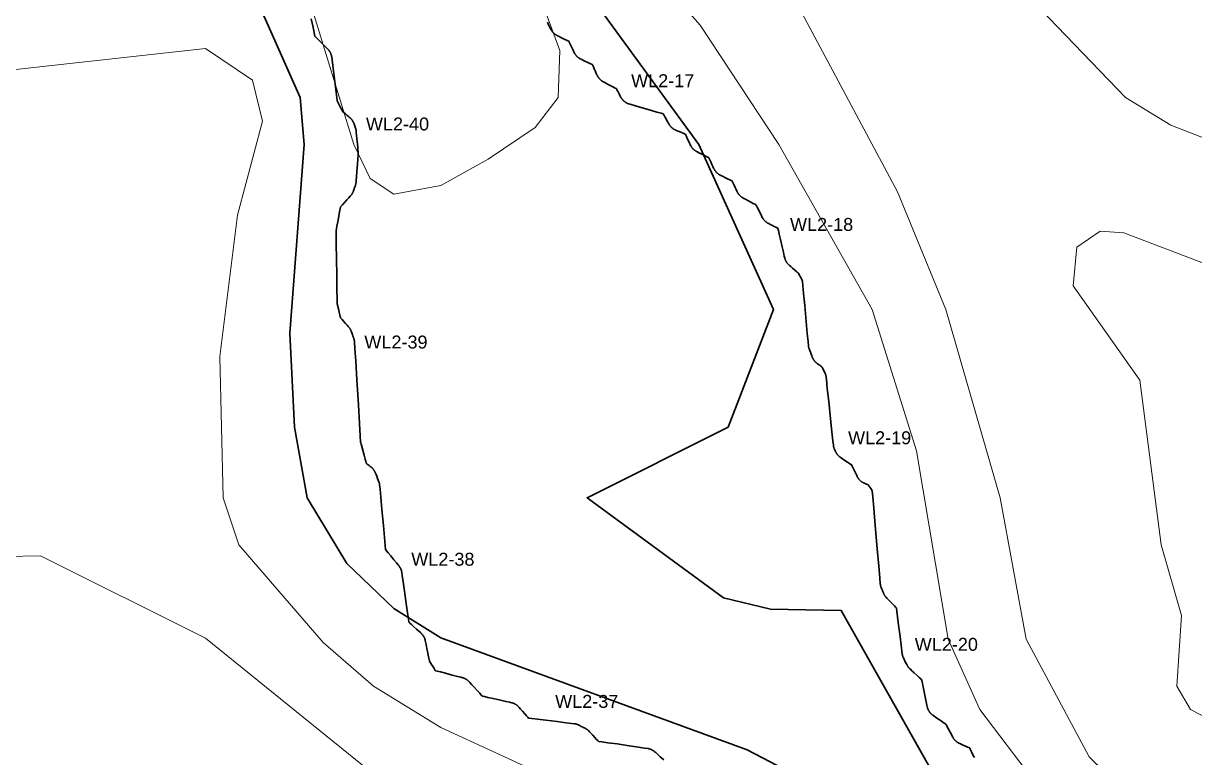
# Model space of a CAD drawing. Extents: x 6810325 to 6812275, y 1878569 to 1880689.
# Drawn here: x 6811238.9 to 6811402.1, y 1879009.9 to 1879112.2 of the extents above; entities that cross this region are included whole.
import ezdxf
from ezdxf.enums import TextEntityAlignment as Align

# ---------------------------------------------------------------- set-up
doc = ezdxf.new("R2010")
doc.units = 21
doc.header["$LTSCALE"] = 10
doc.header["$MEASUREMENT"] = 0
for name, color, linetype, lineweight in [('TOPO-CONTOUR-MAJOR', 34, 'CONTINUOUS', 30), ('TOPO-CONTOUR-MINOR', 36, 'CONTINUOUS', 13), ('WETL-FLAG', 2, 'CONTINUOUS', 13), ('WETL-FLAG-ID', 8, 'CONTINUOUS', 13), ('WETL-WETLAND-SWALE', 82, 'CONTINUOUS', 35)]:
    doc.layers.add(name, color=color, linetype=linetype, lineweight=lineweight)
doc.styles.add('LABEL', font='arial.ttf')

msp = doc.modelspace()

# ---------------------------------------------------------------- linework, layer by layer
at = {"layer": 'TOPO-CONTOUR-MAJOR', "elevation": 195}
msp.add_lwpolyline([(6811267.57, 1879124.19), (6811277.46, 1879101.89), (6811278.03, 1879095.33), (6811276.02, 1879069.08), (6811276.7, 1879055.96), (6811278.47, 1879046.12), (6811283.97, 1879036.96), (6811290.53, 1879030.67), (6811297.1, 1879026.59), (6811339.75, 1879010.99), (6811366.7, 1878996.9), (6811369.27, 1878995.99), (6811371.75, 1878996.9), (6811352.87, 1879030.4), (6811343.03, 1879030.57), (6811336.47, 1879032.16), (6811317.45, 1879046.12), (6811337.11, 1879055.96), (6811343.41, 1879072.36), (6811333.03, 1879095.33), (6811316.31, 1879118.3)], dxfattribs=at)
at = {"layer": 'TOPO-CONTOUR-MINOR'}
for points, elevation in [([(6811139.62, 1879155.12), (6811159.3, 1879159.3), (6811182.27, 1879157.7), (6811201.95, 1879149.27), (6811231.48, 1879139.4), (6811264.29, 1879134.54), (6811270.85, 1879132.27), (6811275.92, 1879124.86), (6811284.97, 1879095.33), (6811287.25, 1879090.59), (6811290.53, 1879088.45), (6811297.1, 1879089.63), (6811303.66, 1879093.29), (6811310.22, 1879097.7), (6811313.44, 1879101.89), (6811313.68, 1879108.45), (6811306.41, 1879128.14), (6811298.94, 1879134.7), (6811280.69, 1879142.95), (6811239.65, 1879170.79), (6811211.79, 1879185.78), (6811169.14, 1879197.74), (6811123.21, 1879208.1)], 194), ([(6811407.49, 1878990.34), (6811387.43, 1879010.03), (6811378.63, 1879026.43), (6811375.03, 1879046.12), (6811367.45, 1879072.36), (6811360.73, 1879088.77), (6811346.69, 1879115.01), (6811344.68, 1879121.58), (6811346.31, 1879127.28), (6811352.05, 1879131.42), (6811359.43, 1879134.13), (6811365.99, 1879133.16), (6811375.84, 1879119.21), (6811392.49, 1879101.89), (6811398.8, 1879098.04), (6811411.93, 1879092.93)], 197), ([(6811426.14, 1878960.82), (6811398.8, 1878986.44), (6811379.64, 1879006.75), (6811372.18, 1879016.59), (6811367.77, 1879026.43), (6811363.34, 1879052.68), (6811357.16, 1879072.36), (6811344.18, 1879095.33), (6811333.19, 1879111.98), (6811324.77, 1879121.58)], 196), ([(6811231.48, 1879105.11), (6811264.29, 1879108.75), (6811270.85, 1879104.34), (6811272.25, 1879098.61), (6811268.73, 1879085.49), (6811266.28, 1879065.8), (6811266.76, 1879046.12), (6811268.93, 1879039.56), (6811280.69, 1879025.96), (6811287.69, 1879019.87), (6811297.1, 1879014.11), (6811320.06, 1879003.53), (6811343.03, 1878994.72), (6811356.03, 1878987.06), (6811367.47, 1878977.22), (6811379.12, 1878959.74), (6811382.4, 1878957.04), (6811398.8, 1878952.12), (6811421.77, 1878941.01)], 196), ([(6811411.93, 1879011.23), (6811401.53, 1879016.59), (6811399.61, 1879019.87), (6811400.27, 1879029.71), (6811397.43, 1879039.56), (6811394.46, 1879062.52), (6811385.18, 1879075.64), (6811385.68, 1879081.05), (6811388.96, 1879083.27), (6811392.24, 1879083.04), (6811415.21, 1879074.29)], 198), ([(6811231.48, 1879037.84), (6811241.32, 1879038.04), (6811264.29, 1879026.56), (6811290.53, 1879005.32), (6811336.47, 1878986.73), (6811349.59, 1878979.26), (6811361.93, 1878967.38), (6811364.73, 1878960.82), (6811367.3, 1878947.69), (6811369.27, 1878942.91), (6811371.46, 1878941.13), (6811375.84, 1878940.52), (6811388.96, 1878942.86), (6811395.52, 1878940.87), (6811415.21, 1878926.29)], 197)]:
    msp.add_lwpolyline(points, dxfattribs=dict(at, elevation=elevation))
at = {"layer": 'WETL-FLAG'}
for p in [(6811322.39, 1879101.6), (6811285.44, 1879095.57), (6811344.53, 1879081.57), (6811285.22, 1879065.18), (6811352.62, 1879051.84), (6811291.76, 1879034.91), (6811361.91, 1879023.05), (6811311.81, 1879015.1)]:
    msp.add_point(p, dxfattribs=at)
at = {"layer": 'WETL-WETLAND-SWALE'}
for points in [[(6811328.13, 1879009.58), (6811327.65, 1879010.02), (6811327.28, 1879010.36), (6811327.02, 1879010.6), (6811326.87, 1879010.73), (6811326.83, 1879010.77), (6811326.79, 1879010.8), (6811326.75, 1879010.83), (6811326.71, 1879010.86), (6811326.67, 1879010.88), (6811326.62, 1879010.91), (6811326.58, 1879010.94), (6811326.54, 1879010.96), (6811326.49, 1879010.98), (6811326.45, 1879011.01), (6811326.41, 1879011.03), (6811326.36, 1879011.05), (6811326.31, 1879011.07), (6811326.27, 1879011.08), (6811326.22, 1879011.1), (6811326.17, 1879011.12), (6811326.13, 1879011.13), (6811326.08, 1879011.14), (6811326.03, 1879011.16), (6811325.98, 1879011.17), (6811325.93, 1879011.18), (6811325.47, 1879011.24), (6811324.6, 1879011.37), (6811323.32, 1879011.55), (6811321.64, 1879011.8), (6811320.37, 1879011.98), (6811319.52, 1879012.1), (6811319.08, 1879012.16), (6811319.07, 1879012.16), (6811319.06, 1879012.17), (6811319.05, 1879012.17), (6811319.04, 1879012.18), (6811319.03, 1879012.19), (6811318.95, 1879012.28), (6811318.78, 1879012.45), (6811318.54, 1879012.71), (6811318.22, 1879013.06), (6811317.98, 1879013.32), (6811317.8, 1879013.51), (6811317.7, 1879013.62), (6811317.67, 1879013.65), (6811317.63, 1879013.68), (6811317.6, 1879013.7), (6811317.57, 1879013.73), (6811317.54, 1879013.76), (6811317.5, 1879013.79), (6811317.47, 1879013.81), (6811317.43, 1879013.84), (6811317.4, 1879013.86), (6811317.36, 1879013.89), (6811317.32, 1879013.91), (6811317.29, 1879013.93), (6811317.25, 1879013.95), (6811317.17, 1879014), (6811317.04, 1879014.06), (6811316.87, 1879014.15), (6811316.65, 1879014.26), (6811316.48, 1879014.35), (6811316.35, 1879014.41), (6811316.27, 1879014.45), (6811316.23, 1879014.47), (6811316.19, 1879014.49), (6811316.15, 1879014.51), (6811316.11, 1879014.52), (6811316.06, 1879014.54), (6811316.02, 1879014.55), (6811315.98, 1879014.56), (6811315.94, 1879014.58), (6811315.9, 1879014.59), (6811315.85, 1879014.6), (6811315.81, 1879014.61), (6811315.77, 1879014.61), (6811315.72, 1879014.62), (6811315.3, 1879014.67), (6811314.49, 1879014.77), (6811313.29, 1879014.92), (6811311.72, 1879015.11), (6811310.53, 1879015.25), (6811309.74, 1879015.35), (6811309.33, 1879015.4), (6811309.32, 1879015.4), (6811309.31, 1879015.4), (6811309.3, 1879015.41), (6811309.29, 1879015.41), (6811309.28, 1879015.42), (6811309.19, 1879015.53), (6811309.02, 1879015.72), (6811308.77, 1879016), (6811308.44, 1879016.38), (6811308.18, 1879016.67), (6811308, 1879016.88), (6811307.89, 1879017), (6811307.85, 1879017.04), (6811307.82, 1879017.08), (6811307.78, 1879017.11), (6811307.74, 1879017.15), (6811307.7, 1879017.18), (6811307.66, 1879017.21), (6811307.61, 1879017.24), (6811307.57, 1879017.28), (6811307.53, 1879017.3), (6811307.48, 1879017.33), (6811307.44, 1879017.36), (6811307.39, 1879017.39), (6811307.34, 1879017.41), (6811307.3, 1879017.43), (6811307.25, 1879017.45), (6811307.2, 1879017.48), (6811307.15, 1879017.49), (6811307.1, 1879017.51), (6811307.05, 1879017.53), (6811307, 1879017.55), (6811306.95, 1879017.56), (6811306.66, 1879017.62), (6811306.14, 1879017.74), (6811305.39, 1879017.91), (6811304.39, 1879018.13), (6811303.65, 1879018.29), (6811303.14, 1879018.41), (6811302.89, 1879018.46), (6811302.87, 1879018.47), (6811302.86, 1879018.47), (6811302.85, 1879018.48), (6811302.84, 1879018.48), (6811302.83, 1879018.49), (6811302.72, 1879018.62), (6811302.49, 1879018.87), (6811302.15, 1879019.24), (6811301.71, 1879019.73), (6811301.37, 1879020.1), (6811301.13, 1879020.37), (6811300.99, 1879020.51), (6811300.96, 1879020.55), (6811300.92, 1879020.58), (6811300.89, 1879020.61), (6811300.85, 1879020.65), (6811300.81, 1879020.68), (6811300.78, 1879020.71), (6811300.74, 1879020.74), (6811300.7, 1879020.76), (6811300.66, 1879020.79), (6811300.62, 1879020.82), (6811300.58, 1879020.84), (6811300.53, 1879020.86), (6811300.49, 1879020.89), (6811300.45, 1879020.91), (6811300.4, 1879020.93), (6811300.36, 1879020.95), (6811300.32, 1879020.97), (6811300.27, 1879020.99), (6811300.23, 1879021), (6811300.18, 1879021.02), (6811300.13, 1879021.03), (6811299.87, 1879021.1), (6811299.38, 1879021.23), (6811298.67, 1879021.41), (6811297.74, 1879021.65), (6811297.05, 1879021.84), (6811296.58, 1879021.96), (6811296.34, 1879022.02), (6811296.32, 1879022.02), (6811296.31, 1879022.03), (6811296.31, 1879022.04), (6811296.3, 1879022.04), (6811296.29, 1879022.05), (6811296.24, 1879022.14), (6811296.14, 1879022.3), (6811295.99, 1879022.55), (6811295.79, 1879022.86), (6811295.65, 1879023.1), (6811295.55, 1879023.27), (6811295.49, 1879023.36), (6811295.49, 1879023.37), (6811295.49, 1879023.37), (6811295.48, 1879023.39), (6811295.48, 1879023.4), (6811295.48, 1879023.41), (6811295.44, 1879023.59), (6811295.37, 1879023.93), (6811295.27, 1879024.45), (6811295.13, 1879025.13), (6811295.03, 1879025.66), (6811294.95, 1879026.03), (6811294.91, 1879026.24), (6811294.89, 1879026.29), (6811294.88, 1879026.34), (6811294.86, 1879026.39), (6811294.85, 1879026.44), (6811294.83, 1879026.49), (6811294.81, 1879026.54), (6811294.79, 1879026.59), (6811294.77, 1879026.64), (6811294.74, 1879026.68), (6811294.72, 1879026.73), (6811294.69, 1879026.78), (6811294.66, 1879026.82), (6811294.64, 1879026.87), (6811294.61, 1879026.91), (6811294.57, 1879026.95), (6811294.54, 1879027), (6811294.51, 1879027.04), (6811294.48, 1879027.08), (6811294.44, 1879027.12), (6811294.4, 1879027.16), (6811294.37, 1879027.19), (6811294.24, 1879027.32), (6811294.02, 1879027.52), (6811293.7, 1879027.81), (6811293.29, 1879028.18), (6811292.99, 1879028.46), (6811292.78, 1879028.65), (6811292.67, 1879028.75), (6811292.66, 1879028.75), (6811292.65, 1879028.76), (6811292.65, 1879028.77), (6811292.65, 1879028.79), (6811292.64, 1879028.8), (6811292.58, 1879029.24), (6811292.45, 1879030.1), (6811292.27, 1879031.39), (6811292.02, 1879033.1), (6811291.83, 1879034.4), (6811291.7, 1879035.28), (6811291.64, 1879035.74), (6811291.63, 1879035.79), (6811291.62, 1879035.83), (6811291.61, 1879035.88), (6811291.6, 1879035.92), (6811291.58, 1879035.97), (6811291.57, 1879036.01), (6811291.56, 1879036.05), (6811291.54, 1879036.1), (6811291.52, 1879036.14), (6811291.51, 1879036.18), (6811291.49, 1879036.22), (6811291.47, 1879036.26), (6811291.45, 1879036.3), (6811291.43, 1879036.34), (6811291.4, 1879036.38), (6811291.38, 1879036.42), (6811291.36, 1879036.46), (6811291.33, 1879036.5), (6811291.31, 1879036.54), (6811291.28, 1879036.58), (6811291.25, 1879036.61), (6811291.12, 1879036.77), (6811290.88, 1879037.06), (6811290.54, 1879037.48), (6811290.09, 1879038.03), (6811289.75, 1879038.44), (6811289.52, 1879038.71), (6811289.4, 1879038.86), (6811289.4, 1879038.87), (6811289.39, 1879038.88), (6811289.38, 1879038.89), (6811289.38, 1879038.9), (6811289.38, 1879038.91), (6811289.33, 1879039.48), (6811289.22, 1879040.6), (6811289.07, 1879042.27), (6811288.87, 1879044.49), (6811288.71, 1879046.18), (6811288.61, 1879047.31), (6811288.55, 1879047.9), (6811288.54, 1879047.95), (6811288.54, 1879048), (6811288.53, 1879048.04), (6811288.52, 1879048.09), (6811288.51, 1879048.13), (6811288.5, 1879048.18), (6811288.48, 1879048.22), (6811288.47, 1879048.27), (6811288.45, 1879048.31), (6811288.41, 1879048.42), (6811288.35, 1879048.59), (6811288.26, 1879048.82), (6811288.14, 1879049.12), (6811288.05, 1879049.36), (6811287.98, 1879049.53), (6811287.94, 1879049.64), (6811287.91, 1879049.69), (6811287.89, 1879049.73), (6811287.87, 1879049.78), (6811287.84, 1879049.83), (6811287.81, 1879049.87), (6811287.79, 1879049.92), (6811287.76, 1879049.96), (6811287.73, 1879050), (6811287.7, 1879050.05), (6811287.66, 1879050.09), (6811287.63, 1879050.13), (6811287.6, 1879050.17), (6811287.56, 1879050.21), (6811287.52, 1879050.25), (6811287.49, 1879050.28), (6811287.45, 1879050.32), (6811287.41, 1879050.35), (6811287.34, 1879050.41), (6811287.24, 1879050.49), (6811287.11, 1879050.6), (6811286.94, 1879050.73), (6811286.82, 1879050.82), (6811286.74, 1879050.89), (6811286.69, 1879050.93), (6811286.68, 1879050.94), (6811286.67, 1879050.95), (6811286.67, 1879050.95), (6811286.66, 1879050.96), (6811286.66, 1879050.98), (6811286.61, 1879051.16), (6811286.52, 1879051.51), (6811286.38, 1879052.04), (6811286.19, 1879052.73), (6811286.05, 1879053.26), (6811285.96, 1879053.61), (6811285.91, 1879053.79), (6811285.91, 1879053.81), (6811285.91, 1879053.82), (6811285.91, 1879053.83), (6811285.9, 1879053.84), (6811285.9, 1879053.86), (6811285.85, 1879054.73), (6811285.74, 1879056.47), (6811285.59, 1879059.07), (6811285.38, 1879062.54), (6811285.22, 1879065.15), (6811285.11, 1879066.9), (6811285.06, 1879067.8), (6811285.05, 1879067.85), (6811285.05, 1879067.89), (6811285.04, 1879067.94), (6811285.03, 1879067.98), (6811285.02, 1879068.02), (6811285.01, 1879068.07), (6811285, 1879068.11), (6811284.99, 1879068.15), (6811284.98, 1879068.19), (6811284.95, 1879068.29), (6811284.9, 1879068.44), (6811284.83, 1879068.64), (6811284.75, 1879068.89), (6811284.68, 1879069.09), (6811284.63, 1879069.24), (6811284.59, 1879069.33), (6811284.58, 1879069.38), (6811284.56, 1879069.43), (6811284.54, 1879069.47), (6811284.51, 1879069.52), (6811284.49, 1879069.56), (6811284.47, 1879069.61), (6811284.44, 1879069.65), (6811284.41, 1879069.69), (6811284.39, 1879069.74), (6811284.36, 1879069.78), (6811284.33, 1879069.82), (6811284.3, 1879069.86), (6811284.26, 1879069.9), (6811284.17, 1879070), (6811284.02, 1879070.18), (6811283.81, 1879070.42), (6811283.53, 1879070.72), (6811283.32, 1879070.96), (6811283.18, 1879071.11), (6811283.11, 1879071.2), (6811283.1, 1879071.21), (6811283.09, 1879071.22), (6811283.09, 1879071.23), (6811283.08, 1879071.24), (6811283.08, 1879071.25), (6811283.05, 1879071.38), (6811283, 1879071.62), (6811282.91, 1879071.97), (6811282.81, 1879072.43), (6811282.73, 1879072.78), (6811282.67, 1879073.02), (6811282.64, 1879073.15), (6811282.64, 1879073.16), (6811282.64, 1879073.17), (6811282.64, 1879073.19), (6811282.64, 1879073.2), (6811282.64, 1879073.21), (6811282.63, 1879073.85), (6811282.61, 1879075.11), (6811282.58, 1879077), (6811282.54, 1879079.52), (6811282.51, 1879081.41), (6811282.49, 1879082.67), (6811282.49, 1879083.31), (6811282.49, 1879083.32), (6811282.49, 1879083.33), (6811282.49, 1879083.34), (6811282.49, 1879083.35), (6811282.49, 1879083.37), (6811282.53, 1879083.58), (6811282.6, 1879083.98), (6811282.71, 1879084.58), (6811282.86, 1879085.38), (6811282.97, 1879085.99), (6811283.04, 1879086.39), (6811283.08, 1879086.6), (6811283.08, 1879086.61), (6811283.09, 1879086.62), (6811283.09, 1879086.63), (6811283.1, 1879086.64), (6811283.11, 1879086.65), (6811283.2, 1879086.75), (6811283.38, 1879086.95), (6811283.64, 1879087.25), (6811283.99, 1879087.63), (6811284.26, 1879087.93), (6811284.45, 1879088.15), (6811284.57, 1879088.27), (6811284.6, 1879088.31), (6811284.63, 1879088.35), (6811284.66, 1879088.39), (6811284.69, 1879088.43), (6811284.71, 1879088.48), (6811284.74, 1879088.52), (6811284.77, 1879088.56), (6811284.79, 1879088.61), (6811284.82, 1879088.65), (6811284.84, 1879088.7), (6811284.86, 1879088.74), (6811284.88, 1879088.79), (6811284.9, 1879088.83), (6811284.93, 1879088.91), (6811284.97, 1879089.02), (6811285.01, 1879089.17), (6811285.07, 1879089.34), (6811285.12, 1879089.48), (6811285.16, 1879089.59), (6811285.18, 1879089.66), (6811285.19, 1879089.7), (6811285.21, 1879089.74), (6811285.22, 1879089.79), (6811285.23, 1879089.83), (6811285.23, 1879089.87), (6811285.24, 1879089.91), (6811285.25, 1879089.95), (6811285.25, 1879090), (6811285.26, 1879090.04), (6811285.28, 1879090.32), (6811285.32, 1879090.85), (6811285.37, 1879091.61), (6811285.45, 1879092.61), (6811285.5, 1879093.37), (6811285.54, 1879093.89), (6811285.55, 1879094.17), (6811285.56, 1879094.21), (6811285.56, 1879094.26), (6811285.56, 1879094.3), (6811285.55, 1879094.34), (6811285.55, 1879094.38), (6811285.53, 1879094.58), (6811285.5, 1879094.94), (6811285.45, 1879095.46), (6811285.39, 1879096.14), (6811285.34, 1879096.67), (6811285.3, 1879097.04), (6811285.28, 1879097.25), (6811285.27, 1879097.3), (6811285.26, 1879097.36), (6811285.25, 1879097.42), (6811285.24, 1879097.47), (6811285.22, 1879097.53), (6811285.2, 1879097.61), (6811285.16, 1879097.71), (6811285.12, 1879097.84), (6811285.07, 1879097.99), (6811285.03, 1879098.11), (6811285, 1879098.21), (6811284.97, 1879098.28), (6811284.95, 1879098.32), (6811284.94, 1879098.36), (6811284.92, 1879098.4), (6811284.9, 1879098.44), (6811284.88, 1879098.48), (6811284.86, 1879098.52), (6811284.84, 1879098.56), (6811284.81, 1879098.6), (6811284.79, 1879098.64), (6811284.77, 1879098.68), (6811284.74, 1879098.72), (6811284.72, 1879098.75), (6811284.69, 1879098.79), (6811284.66, 1879098.83), (6811284.63, 1879098.86), (6811284.6, 1879098.89), (6811284.57, 1879098.93), (6811284.54, 1879098.96), (6811284.51, 1879098.99), (6811284.48, 1879099.02), (6811284.45, 1879099.06), (6811284.36, 1879099.13), (6811284.22, 1879099.25), (6811284.04, 1879099.41), (6811283.8, 1879099.61), (6811283.61, 1879099.77), (6811283.49, 1879099.88), (6811283.42, 1879099.93), (6811283.41, 1879099.94), (6811283.41, 1879099.95), (6811283.4, 1879099.96), (6811283.39, 1879099.97), (6811283.39, 1879099.98), (6811283.34, 1879100.08), (6811283.24, 1879100.26), (6811283.11, 1879100.53), (6811282.92, 1879100.89), (6811282.79, 1879101.16), (6811282.69, 1879101.34), (6811282.65, 1879101.44), (6811282.64, 1879101.45), (6811282.64, 1879101.46), (6811282.63, 1879101.47), (6811282.63, 1879101.48), (6811282.63, 1879101.49), (6811282.58, 1879101.87), (6811282.49, 1879102.62), (6811282.35, 1879103.75), (6811282.16, 1879105.25), (6811282.02, 1879106.38), (6811281.92, 1879107.16), (6811281.87, 1879107.57), (6811281.86, 1879107.61), (6811281.85, 1879107.66), (6811281.84, 1879107.71), (6811281.83, 1879107.75), (6811281.82, 1879107.8), (6811281.8, 1879107.84), (6811281.79, 1879107.89), (6811281.77, 1879107.93), (6811281.76, 1879107.98), (6811281.74, 1879108.02), (6811281.72, 1879108.06), (6811281.7, 1879108.11), (6811281.68, 1879108.15), (6811281.66, 1879108.19), (6811281.64, 1879108.23), (6811281.61, 1879108.27), (6811281.59, 1879108.32), (6811281.56, 1879108.35), (6811281.53, 1879108.39), (6811281.51, 1879108.43), (6811281.48, 1879108.47), (6811281.45, 1879108.51), (6811281.42, 1879108.54), (6811281.39, 1879108.58), (6811281.36, 1879108.61), (6811281.22, 1879108.75), (6811280.99, 1879108.98), (6811280.66, 1879109.31), (6811280.23, 1879109.74), (6811279.9, 1879110.07), (6811279.68, 1879110.29), (6811279.56, 1879110.4), (6811279.56, 1879110.41), (6811279.55, 1879110.42), (6811279.54, 1879110.43), (6811279.54, 1879110.44), (6811279.54, 1879110.45), (6811279.48, 1879110.7), (6811279.38, 1879111.19), (6811279.23, 1879111.91), (6811279.03, 1879112.88)], [(6811311.92, 1879112.41), (6811312.09, 1879112.04), (6811312.23, 1879111.75), (6811312.33, 1879111.55), (6811312.39, 1879111.42), (6811312.41, 1879111.38), (6811312.43, 1879111.34), (6811312.46, 1879111.3), (6811312.48, 1879111.26), (6811312.51, 1879111.22), (6811312.54, 1879111.18), (6811312.57, 1879111.14), (6811312.6, 1879111.1), (6811312.63, 1879111.06), (6811312.66, 1879111.02), (6811312.69, 1879110.99), (6811312.72, 1879110.95), (6811312.76, 1879110.92), (6811312.79, 1879110.89), (6811312.83, 1879110.85), (6811312.86, 1879110.82), (6811312.9, 1879110.79), (6811312.94, 1879110.76), (6811312.97, 1879110.73), (6811313.01, 1879110.7), (6811313.05, 1879110.67), (6811313.09, 1879110.65), (6811313.13, 1879110.62), (6811313.18, 1879110.6), (6811313.22, 1879110.57), (6811313.35, 1879110.51), (6811313.57, 1879110.4), (6811313.88, 1879110.24), (6811314.28, 1879110.05), (6811314.58, 1879109.9), (6811314.79, 1879109.8), (6811314.9, 1879109.74), (6811314.91, 1879109.74), (6811314.92, 1879109.73), (6811314.92, 1879109.72), (6811314.93, 1879109.71), (6811314.94, 1879109.7), (6811314.98, 1879109.6), (6811315.07, 1879109.41), (6811315.2, 1879109.13), (6811315.37, 1879108.76), (6811315.51, 1879108.48), (6811315.61, 1879108.27), (6811315.67, 1879108.15), (6811315.69, 1879108.1), (6811315.71, 1879108.06), (6811315.74, 1879108.02), (6811315.76, 1879107.98), (6811315.79, 1879107.94), (6811315.82, 1879107.9), (6811315.85, 1879107.86), (6811315.88, 1879107.82), (6811315.91, 1879107.78), (6811315.94, 1879107.75), (6811315.97, 1879107.71), (6811316, 1879107.67), (6811316.04, 1879107.64), (6811316.07, 1879107.61), (6811316.11, 1879107.57), (6811316.14, 1879107.54), (6811316.18, 1879107.51), (6811316.22, 1879107.48), (6811316.26, 1879107.45), (6811316.3, 1879107.42), (6811316.34, 1879107.39), (6811316.38, 1879107.37), (6811316.42, 1879107.34), (6811316.46, 1879107.32), (6811316.5, 1879107.29), (6811316.64, 1879107.23), (6811316.85, 1879107.12), (6811317.16, 1879106.97), (6811317.55, 1879106.78), (6811317.85, 1879106.63), (6811318.06, 1879106.53), (6811318.16, 1879106.48), (6811318.17, 1879106.48), (6811318.18, 1879106.47), (6811318.19, 1879106.46), (6811318.2, 1879106.45), (6811318.2, 1879106.44), (6811318.25, 1879106.34), (6811318.33, 1879106.16), (6811318.45, 1879105.89), (6811318.61, 1879105.54), (6811318.74, 1879105.26), (6811318.83, 1879105.07), (6811318.89, 1879104.95), (6811318.91, 1879104.9), (6811318.93, 1879104.86), (6811318.96, 1879104.82), (6811318.98, 1879104.78), (6811319.01, 1879104.74), (6811319.03, 1879104.7), (6811319.06, 1879104.66), (6811319.09, 1879104.63), (6811319.12, 1879104.59), (6811319.15, 1879104.55), (6811319.18, 1879104.52), (6811319.21, 1879104.48), (6811319.24, 1879104.45), (6811319.27, 1879104.41), (6811319.31, 1879104.38), (6811319.34, 1879104.35), (6811319.38, 1879104.32), (6811319.41, 1879104.29), (6811319.45, 1879104.26), (6811319.49, 1879104.23), (6811319.53, 1879104.2), (6811319.57, 1879104.18), (6811319.61, 1879104.15), (6811319.65, 1879104.13), (6811319.69, 1879104.1), (6811319.82, 1879104.03), (6811320.06, 1879103.9), (6811320.4, 1879103.72), (6811320.84, 1879103.5), (6811321.16, 1879103.32), (6811321.39, 1879103.21), (6811321.5, 1879103.14), (6811321.52, 1879103.14), (6811321.52, 1879103.13), (6811321.53, 1879103.12), (6811321.54, 1879103.11), (6811321.55, 1879103.1), (6811321.59, 1879103.02), (6811321.66, 1879102.88), (6811321.77, 1879102.67), (6811321.92, 1879102.39), (6811322.03, 1879102.17), (6811322.12, 1879102.01), (6811322.18, 1879101.91), (6811322.2, 1879101.87), (6811322.23, 1879101.82), (6811322.26, 1879101.78), (6811322.28, 1879101.74), (6811322.31, 1879101.7), (6811322.35, 1879101.66), (6811322.38, 1879101.62), (6811322.41, 1879101.58), (6811322.44, 1879101.54), (6811322.48, 1879101.51), (6811322.51, 1879101.47), (6811322.55, 1879101.44), (6811322.59, 1879101.4), (6811322.63, 1879101.37), (6811322.66, 1879101.34), (6811322.7, 1879101.31), (6811322.75, 1879101.28), (6811322.79, 1879101.25), (6811322.83, 1879101.22), (6811322.87, 1879101.2), (6811322.91, 1879101.17), (6811322.96, 1879101.15), (6811323, 1879101.12), (6811323.05, 1879101.1), (6811323.09, 1879101.08), (6811323.14, 1879101.06), (6811323.19, 1879101.04), (6811323.23, 1879101.02), (6811323.28, 1879101.01), (6811323.61, 1879100.91), (6811324.22, 1879100.73), (6811325.12, 1879100.47), (6811326.29, 1879100.13), (6811327.18, 1879099.87), (6811327.77, 1879099.7), (6811328.07, 1879099.61), (6811328.08, 1879099.61), (6811328.09, 1879099.6), (6811328.1, 1879099.6), (6811328.11, 1879099.59), (6811328.12, 1879099.58), (6811328.16, 1879099.49), (6811328.25, 1879099.32), (6811328.38, 1879099.08), (6811328.55, 1879098.76), (6811328.68, 1879098.5), (6811328.78, 1879098.32), (6811328.84, 1879098.21), (6811328.87, 1879098.17), (6811328.89, 1879098.12), (6811328.92, 1879098.08), (6811328.95, 1879098.04), (6811328.98, 1879098), (6811329.01, 1879097.96), (6811329.04, 1879097.93), (6811329.07, 1879097.89), (6811329.1, 1879097.85), (6811329.13, 1879097.82), (6811329.17, 1879097.78), (6811329.2, 1879097.75), (6811329.24, 1879097.71), (6811329.28, 1879097.68), (6811329.31, 1879097.65), (6811329.35, 1879097.62), (6811329.39, 1879097.59), (6811329.43, 1879097.56), (6811329.47, 1879097.53), (6811329.51, 1879097.51), (6811329.56, 1879097.48), (6811329.6, 1879097.46), (6811329.64, 1879097.43), (6811329.69, 1879097.41), (6811329.73, 1879097.39), (6811329.84, 1879097.34), (6811330.03, 1879097.26), (6811330.28, 1879097.15), (6811330.61, 1879097.02), (6811330.86, 1879096.91), (6811331.02, 1879096.84), (6811331.11, 1879096.8), (6811331.12, 1879096.8), (6811331.13, 1879096.79), (6811331.14, 1879096.78), (6811331.15, 1879096.78), (6811331.15, 1879096.77), (6811331.2, 1879096.67), (6811331.29, 1879096.48), (6811331.41, 1879096.2), (6811331.58, 1879095.84), (6811331.71, 1879095.56), (6811331.81, 1879095.35), (6811331.87, 1879095.23), (6811331.89, 1879095.19), (6811331.91, 1879095.14), (6811331.94, 1879095.1), (6811331.96, 1879095.06), (6811331.99, 1879095.02), (6811332.02, 1879094.98), (6811332.05, 1879094.94), (6811332.08, 1879094.9), (6811332.11, 1879094.86), (6811332.14, 1879094.83), (6811332.17, 1879094.79), (6811332.2, 1879094.75), (6811332.24, 1879094.72), (6811332.27, 1879094.69), (6811332.31, 1879094.65), (6811332.34, 1879094.62), (6811332.38, 1879094.59), (6811332.42, 1879094.56), (6811332.46, 1879094.53), (6811332.5, 1879094.5), (6811332.54, 1879094.47), (6811332.58, 1879094.45), (6811332.62, 1879094.42), (6811332.66, 1879094.4), (6811332.7, 1879094.37), (6811332.83, 1879094.31), (6811333.05, 1879094.2), (6811333.36, 1879094.04), (6811333.76, 1879093.85), (6811334.06, 1879093.7), (6811334.27, 1879093.6), (6811334.38, 1879093.54), (6811334.39, 1879093.54), (6811334.4, 1879093.53), (6811334.4, 1879093.52), (6811334.41, 1879093.51), (6811334.42, 1879093.5), (6811334.46, 1879093.4), (6811334.55, 1879093.21), (6811334.68, 1879092.93), (6811334.86, 1879092.56), (6811334.99, 1879092.28), (6811335.09, 1879092.07), (6811335.15, 1879091.95), (6811335.17, 1879091.9), (6811335.19, 1879091.86), (6811335.22, 1879091.82), (6811335.24, 1879091.78), (6811335.27, 1879091.74), (6811335.3, 1879091.7), (6811335.33, 1879091.66), (6811335.36, 1879091.62), (6811335.39, 1879091.58), (6811335.42, 1879091.55), (6811335.45, 1879091.51), (6811335.48, 1879091.47), (6811335.52, 1879091.44), (6811335.55, 1879091.41), (6811335.59, 1879091.37), (6811335.62, 1879091.34), (6811335.66, 1879091.31), (6811335.7, 1879091.28), (6811335.74, 1879091.25), (6811335.78, 1879091.22), (6811335.82, 1879091.19), (6811335.86, 1879091.17), (6811335.9, 1879091.14), (6811335.94, 1879091.12), (6811335.98, 1879091.09), (6811336.11, 1879091.03), (6811336.33, 1879090.92), (6811336.64, 1879090.77), (6811337.04, 1879090.57), (6811337.34, 1879090.43), (6811337.54, 1879090.33), (6811337.65, 1879090.27), (6811337.66, 1879090.27), (6811337.67, 1879090.26), (6811337.68, 1879090.25), (6811337.68, 1879090.24), (6811337.69, 1879090.23), (6811337.73, 1879090.14), (6811337.81, 1879089.96), (6811337.94, 1879089.69), (6811338.1, 1879089.34), (6811338.22, 1879089.07), (6811338.31, 1879088.87), (6811338.37, 1879088.75), (6811338.39, 1879088.71), (6811338.41, 1879088.67), (6811338.44, 1879088.63), (6811338.46, 1879088.59), (6811338.49, 1879088.55), (6811338.51, 1879088.51), (6811338.54, 1879088.47), (6811338.57, 1879088.43), (6811338.6, 1879088.39), (6811338.63, 1879088.36), (6811338.66, 1879088.32), (6811338.69, 1879088.29), (6811338.72, 1879088.25), (6811338.76, 1879088.22), (6811338.79, 1879088.18), (6811338.83, 1879088.15), (6811338.86, 1879088.12), (6811338.9, 1879088.09), (6811338.94, 1879088.06), (6811338.97, 1879088.03), (6811339.01, 1879088.01), (6811339.05, 1879087.98), (6811339.09, 1879087.95), (6811339.13, 1879087.93), (6811339.17, 1879087.9), (6811339.31, 1879087.83), (6811339.54, 1879087.71), (6811339.87, 1879087.54), (6811340.29, 1879087.32), (6811340.61, 1879087.15), (6811340.83, 1879087.04), (6811340.94, 1879086.98), (6811340.95, 1879086.98), (6811340.96, 1879086.97), (6811340.97, 1879086.96), (6811340.98, 1879086.95), (6811340.99, 1879086.94), (6811341.04, 1879086.82), (6811341.15, 1879086.61), (6811341.32, 1879086.28), (6811341.53, 1879085.86), (6811341.7, 1879085.53), (6811341.82, 1879085.29), (6811341.89, 1879085.15), (6811341.92, 1879085.11), (6811341.94, 1879085.06), (6811341.97, 1879085.02), (6811342, 1879084.98), (6811342.03, 1879084.93), (6811342.06, 1879084.89), (6811342.1, 1879084.85), (6811342.13, 1879084.81), (6811342.17, 1879084.77), (6811342.2, 1879084.73), (6811342.24, 1879084.7), (6811342.28, 1879084.66), (6811342.32, 1879084.62), (6811342.36, 1879084.59), (6811342.4, 1879084.56), (6811342.44, 1879084.52), (6811342.48, 1879084.49), (6811342.52, 1879084.46), (6811342.57, 1879084.43), (6811342.61, 1879084.41), (6811342.66, 1879084.38), (6811342.77, 1879084.32), (6811342.95, 1879084.22), (6811343.21, 1879084.1), (6811343.53, 1879083.93), (6811343.77, 1879083.81), (6811343.93, 1879083.72), (6811344.02, 1879083.68), (6811344.03, 1879083.67), (6811344.04, 1879083.67), (6811344.05, 1879083.66), (6811344.05, 1879083.65), (6811344.05, 1879083.64), (6811344.11, 1879083.38), (6811344.23, 1879082.87), (6811344.4, 1879082.11), (6811344.63, 1879081.1), (6811344.81, 1879080.34), (6811344.93, 1879079.81), (6811345, 1879079.52), (6811345.01, 1879079.47), (6811345.03, 1879079.42), (6811345.04, 1879079.37), (6811345.06, 1879079.32), (6811345.08, 1879079.27), (6811345.1, 1879079.22), (6811345.12, 1879079.18), (6811345.15, 1879079.13), (6811345.17, 1879079.08), (6811345.2, 1879079.04), (6811345.23, 1879078.99), (6811345.25, 1879078.95), (6811345.28, 1879078.9), (6811345.31, 1879078.86), (6811345.34, 1879078.82), (6811345.38, 1879078.78), (6811345.41, 1879078.74), (6811345.45, 1879078.7), (6811345.48, 1879078.66), (6811345.52, 1879078.62), (6811345.56, 1879078.59), (6811345.66, 1879078.49), (6811345.84, 1879078.33), (6811346.09, 1879078.11), (6811346.42, 1879077.83), (6811346.66, 1879077.62), (6811346.82, 1879077.48), (6811346.91, 1879077.4), (6811346.92, 1879077.39), (6811346.93, 1879077.38), (6811346.94, 1879077.37), (6811346.94, 1879077.36), (6811346.95, 1879077.35), (6811346.98, 1879077.28), (6811347.05, 1879077.15), (6811347.14, 1879076.96), (6811347.27, 1879076.71), (6811347.36, 1879076.52), (6811347.42, 1879076.39), (6811347.46, 1879076.32), (6811347.46, 1879076.31), (6811347.47, 1879076.3), (6811347.47, 1879076.29), (6811347.47, 1879076.28), (6811347.47, 1879076.27), (6811347.53, 1879075.71), (6811347.63, 1879074.59), (6811347.78, 1879072.92), (6811347.98, 1879070.7), (6811348.13, 1879069.02), (6811348.24, 1879067.89), (6811348.29, 1879067.3), (6811348.3, 1879067.25), (6811348.31, 1879067.2), (6811348.32, 1879067.16), (6811348.33, 1879067.11), (6811348.34, 1879067.07), (6811348.35, 1879067.02), (6811348.36, 1879066.98), (6811348.37, 1879066.93), (6811348.39, 1879066.89), (6811348.43, 1879066.78), (6811348.49, 1879066.62), (6811348.58, 1879066.4), (6811348.69, 1879066.12), (6811348.77, 1879065.89), (6811348.84, 1879065.73), (6811348.88, 1879065.63), (6811348.9, 1879065.58), (6811348.92, 1879065.54), (6811348.94, 1879065.49), (6811348.97, 1879065.45), (6811348.99, 1879065.41), (6811349.02, 1879065.37), (6811349.04, 1879065.33), (6811349.07, 1879065.29), (6811349.1, 1879065.25), (6811349.13, 1879065.21), (6811349.16, 1879065.17), (6811349.19, 1879065.13), (6811349.22, 1879065.09), (6811349.25, 1879065.06), (6811349.29, 1879065.02), (6811349.32, 1879064.99), (6811349.36, 1879064.95), (6811349.4, 1879064.92), (6811349.43, 1879064.89), (6811349.47, 1879064.86), (6811349.51, 1879064.83), (6811349.57, 1879064.78), (6811349.66, 1879064.72), (6811349.78, 1879064.63), (6811349.92, 1879064.53), (6811350.03, 1879064.46), (6811350.11, 1879064.4), (6811350.15, 1879064.37), (6811350.16, 1879064.37), (6811350.17, 1879064.36), (6811350.18, 1879064.35), (6811350.18, 1879064.34), (6811350.19, 1879064.33), (6811350.23, 1879064.25), (6811350.29, 1879064.12), (6811350.39, 1879063.92), (6811350.52, 1879063.65), (6811350.62, 1879063.45), (6811350.68, 1879063.32), (6811350.72, 1879063.25), (6811350.72, 1879063.24), (6811350.73, 1879063.23), (6811350.73, 1879063.21), (6811350.73, 1879063.2), (6811350.74, 1879063.19), (6811350.8, 1879062.58), (6811350.93, 1879061.36), (6811351.12, 1879059.55), (6811351.38, 1879057.13), (6811351.57, 1879055.3), (6811351.7, 1879054.07), (6811351.77, 1879053.43), (6811351.77, 1879053.39), (6811351.78, 1879053.34), (6811351.79, 1879053.3), (6811351.8, 1879053.26), (6811351.81, 1879053.21), (6811351.82, 1879053.17), (6811351.83, 1879053.13), (6811351.85, 1879053.09), (6811351.86, 1879053.05), (6811351.87, 1879053), (6811351.89, 1879052.96), (6811351.91, 1879052.92), (6811351.92, 1879052.88), (6811351.95, 1879052.83), (6811351.98, 1879052.77), (6811352.01, 1879052.7), (6811352.05, 1879052.61), (6811352.09, 1879052.54), (6811352.13, 1879052.47), (6811352.16, 1879052.42), (6811352.18, 1879052.37), (6811352.21, 1879052.33), (6811352.23, 1879052.28), (6811352.26, 1879052.24), (6811352.29, 1879052.2), (6811352.32, 1879052.16), (6811352.36, 1879052.11), (6811352.39, 1879052.07), (6811352.42, 1879052.03), (6811352.46, 1879052), (6811352.49, 1879051.96), (6811352.53, 1879051.92), (6811352.57, 1879051.89), (6811352.61, 1879051.85), (6811352.65, 1879051.82), (6811352.69, 1879051.79), (6811352.73, 1879051.76), (6811352.85, 1879051.67), (6811353.06, 1879051.53), (6811353.35, 1879051.33), (6811353.72, 1879051.08), (6811354, 1879050.89), (6811354.19, 1879050.76), (6811354.29, 1879050.69), (6811354.3, 1879050.69), (6811354.31, 1879050.68), (6811354.32, 1879050.67), (6811354.33, 1879050.66), (6811354.34, 1879050.65), (6811354.38, 1879050.54), (6811354.48, 1879050.35), (6811354.61, 1879050.07), (6811354.79, 1879049.7), (6811354.93, 1879049.4), (6811355.03, 1879049.2), (6811355.09, 1879049.07), (6811355.11, 1879049.03), (6811355.14, 1879048.98), (6811355.16, 1879048.94), (6811355.19, 1879048.9), (6811355.22, 1879048.86), (6811355.25, 1879048.82), (6811355.28, 1879048.78), (6811355.31, 1879048.74), (6811355.34, 1879048.7), (6811355.37, 1879048.66), (6811355.4, 1879048.62), (6811355.44, 1879048.59), (6811355.47, 1879048.55), (6811355.51, 1879048.52), (6811355.55, 1879048.49), (6811355.59, 1879048.45), (6811355.62, 1879048.42), (6811355.66, 1879048.39), (6811355.7, 1879048.36), (6811355.75, 1879048.33), (6811355.79, 1879048.31), (6811355.83, 1879048.28), (6811355.87, 1879048.26), (6811355.92, 1879048.23), (6811355.96, 1879048.21), (6811356.03, 1879048.17), (6811356.13, 1879048.13), (6811356.25, 1879048.07), (6811356.41, 1879048), (6811356.52, 1879047.95), (6811356.6, 1879047.91), (6811356.65, 1879047.89), (6811356.66, 1879047.88), (6811356.67, 1879047.88), (6811356.68, 1879047.87), (6811356.68, 1879047.86), (6811356.69, 1879047.85), (6811356.72, 1879047.8), (6811356.78, 1879047.71), (6811356.87, 1879047.58), (6811356.99, 1879047.41), (6811357.08, 1879047.28), (6811357.14, 1879047.19), (6811357.17, 1879047.14), (6811357.18, 1879047.13), (6811357.19, 1879047.12), (6811357.19, 1879047.11), (6811357.19, 1879047.09), (6811357.2, 1879047.08), (6811357.27, 1879046.27), (6811357.4, 1879044.65), (6811357.61, 1879042.23), (6811357.89, 1879039.01), (6811358.1, 1879036.58), (6811358.24, 1879034.95), (6811358.31, 1879034.1), (6811358.32, 1879034.05), (6811358.33, 1879034.01), (6811358.33, 1879033.96), (6811358.35, 1879033.91), (6811358.36, 1879033.86), (6811358.37, 1879033.82), (6811358.38, 1879033.77), (6811358.4, 1879033.72), (6811358.41, 1879033.68), (6811358.44, 1879033.59), (6811358.49, 1879033.48), (6811358.55, 1879033.32), (6811358.63, 1879033.13), (6811358.69, 1879032.98), (6811358.74, 1879032.86), (6811358.77, 1879032.78), (6811358.79, 1879032.73), (6811358.81, 1879032.69), (6811358.84, 1879032.65), (6811358.86, 1879032.6), (6811358.88, 1879032.56), (6811358.91, 1879032.52), (6811358.94, 1879032.48), (6811358.96, 1879032.44), (6811358.99, 1879032.4), (6811359.02, 1879032.36), (6811359.05, 1879032.32), (6811359.09, 1879032.28), (6811359.12, 1879032.25), (6811359.23, 1879032.13), (6811359.42, 1879031.94), (6811359.68, 1879031.67), (6811360.02, 1879031.32), (6811360.28, 1879031.05), (6811360.45, 1879030.87), (6811360.54, 1879030.78), (6811360.55, 1879030.77), (6811360.56, 1879030.76), (6811360.56, 1879030.75), (6811360.57, 1879030.74), (6811360.57, 1879030.73), (6811360.62, 1879030.33), (6811360.72, 1879029.53), (6811360.87, 1879028.34), (6811361.06, 1879026.76), (6811361.21, 1879025.56), (6811361.32, 1879024.75), (6811361.37, 1879024.32), (6811361.38, 1879024.28), (6811361.39, 1879024.24), (6811361.39, 1879024.19), (6811361.4, 1879024.15), (6811361.42, 1879024.11), (6811361.43, 1879024.07), (6811361.44, 1879024.03), (6811361.45, 1879023.99), (6811361.47, 1879023.95), (6811361.48, 1879023.91), (6811361.5, 1879023.87), (6811361.52, 1879023.83), (6811361.53, 1879023.79), (6811361.58, 1879023.7), (6811361.64, 1879023.57), (6811361.73, 1879023.4), (6811361.84, 1879023.18), (6811361.93, 1879023), (6811362, 1879022.87), (6811362.04, 1879022.79), (6811362.06, 1879022.75), (6811362.09, 1879022.71), (6811362.11, 1879022.68), (6811362.13, 1879022.64), (6811362.16, 1879022.6), (6811362.18, 1879022.57), (6811362.21, 1879022.53), (6811362.23, 1879022.5), (6811362.26, 1879022.46), (6811362.29, 1879022.43), (6811362.32, 1879022.4), (6811362.35, 1879022.37), (6811362.38, 1879022.34), (6811362.5, 1879022.22), (6811362.72, 1879022.01), (6811363.03, 1879021.72), (6811363.43, 1879021.35), (6811363.74, 1879021.06), (6811363.95, 1879020.87), (6811364.05, 1879020.76), (6811364.06, 1879020.76), (6811364.07, 1879020.75), (6811364.08, 1879020.74), (6811364.08, 1879020.72), (6811364.08, 1879020.71), (6811364.13, 1879020.47), (6811364.23, 1879020.01), (6811364.37, 1879019.31), (6811364.56, 1879018.39), (6811364.71, 1879017.69), (6811364.81, 1879017.21), (6811364.86, 1879016.94), (6811364.88, 1879016.89), (6811364.89, 1879016.85), (6811364.9, 1879016.8), (6811364.92, 1879016.76), (6811364.94, 1879016.71), (6811364.95, 1879016.67), (6811364.97, 1879016.62), (6811364.99, 1879016.58), (6811365.01, 1879016.53), (6811365.03, 1879016.49), (6811365.06, 1879016.45), (6811365.08, 1879016.41), (6811365.11, 1879016.36), (6811365.13, 1879016.32), (6811365.16, 1879016.28), (6811365.19, 1879016.24), (6811365.21, 1879016.21), (6811365.24, 1879016.17), (6811365.27, 1879016.13), (6811365.31, 1879016.09), (6811365.34, 1879016.06), (6811365.37, 1879016.02), (6811365.41, 1879015.99), (6811365.44, 1879015.96), (6811365.48, 1879015.92), (6811365.51, 1879015.89), (6811365.55, 1879015.86), (6811365.59, 1879015.83), (6811365.63, 1879015.8), (6811365.76, 1879015.71), (6811366, 1879015.55), (6811366.33, 1879015.32), (6811366.77, 1879015.03), (6811367.09, 1879014.81), (6811367.31, 1879014.66), (6811367.43, 1879014.58), (6811367.44, 1879014.57), (6811367.45, 1879014.56), (6811367.46, 1879014.55), (6811367.46, 1879014.54), (6811367.47, 1879014.53), (6811367.53, 1879014.42), (6811367.65, 1879014.2), (6811367.82, 1879013.87), (6811368.04, 1879013.44), (6811368.21, 1879013.11), (6811368.34, 1879012.87), (6811368.41, 1879012.73), (6811368.43, 1879012.69), (6811368.46, 1879012.65), (6811368.48, 1879012.61), (6811368.51, 1879012.57), (6811368.54, 1879012.53), (6811368.57, 1879012.5), (6811368.6, 1879012.46), (6811368.63, 1879012.42), (6811368.66, 1879012.39), (6811368.69, 1879012.35), (6811368.72, 1879012.32), (6811368.76, 1879012.28), (6811368.79, 1879012.25), (6811368.83, 1879012.22), (6811368.86, 1879012.19), (6811368.9, 1879012.16), (6811368.94, 1879012.13), (6811368.97, 1879012.1), (6811369.01, 1879012.07), (6811369.05, 1879012.05), (6811369.09, 1879012.02), (6811369.13, 1879012), (6811369.17, 1879011.97), (6811369.22, 1879011.95), (6811369.26, 1879011.93), (6811369.38, 1879011.87), (6811369.57, 1879011.78), (6811369.85, 1879011.66), (6811370.2, 1879011.5), (6811370.46, 1879011.38), (6811370.64, 1879011.29), (6811370.74, 1879011.25), (6811370.75, 1879011.25), (6811370.76, 1879011.24), (6811370.77, 1879011.23), (6811370.77, 1879011.22), (6811370.78, 1879011.21), (6811370.83, 1879011.1), (6811370.93, 1879010.9), (6811371.08, 1879010.6), (6811371.27, 1879010.2), (6811371.43, 1879009.9)]]:
    msp.add_lwpolyline(points, dxfattribs=at)

# ---------------------------------------------------------------- texts
at = {"layer": 'WETL-FLAG-ID', "style": 'LABEL'}
for s, p in [('WL2-17', (6811323.59, 1879102.8)), ('WL2-40', (6811286.64, 1879096.77)), ('WL2-18', (6811345.73, 1879082.77)), ('WL2-39', (6811286.42, 1879066.38)), ('WL2-19', (6811353.82, 1879053.04)), ('WL2-38', (6811292.96, 1879036.11)), ('WL2-20', (6811363.11, 1879024.25)), ('WL2-37', (6811313.01, 1879016.3))]:
    msp.add_text(s, height=1.8, dxfattribs=at).set_placement(p, align=Align.BOTTOM_LEFT)

doc.saveas('drawing.dxf')
